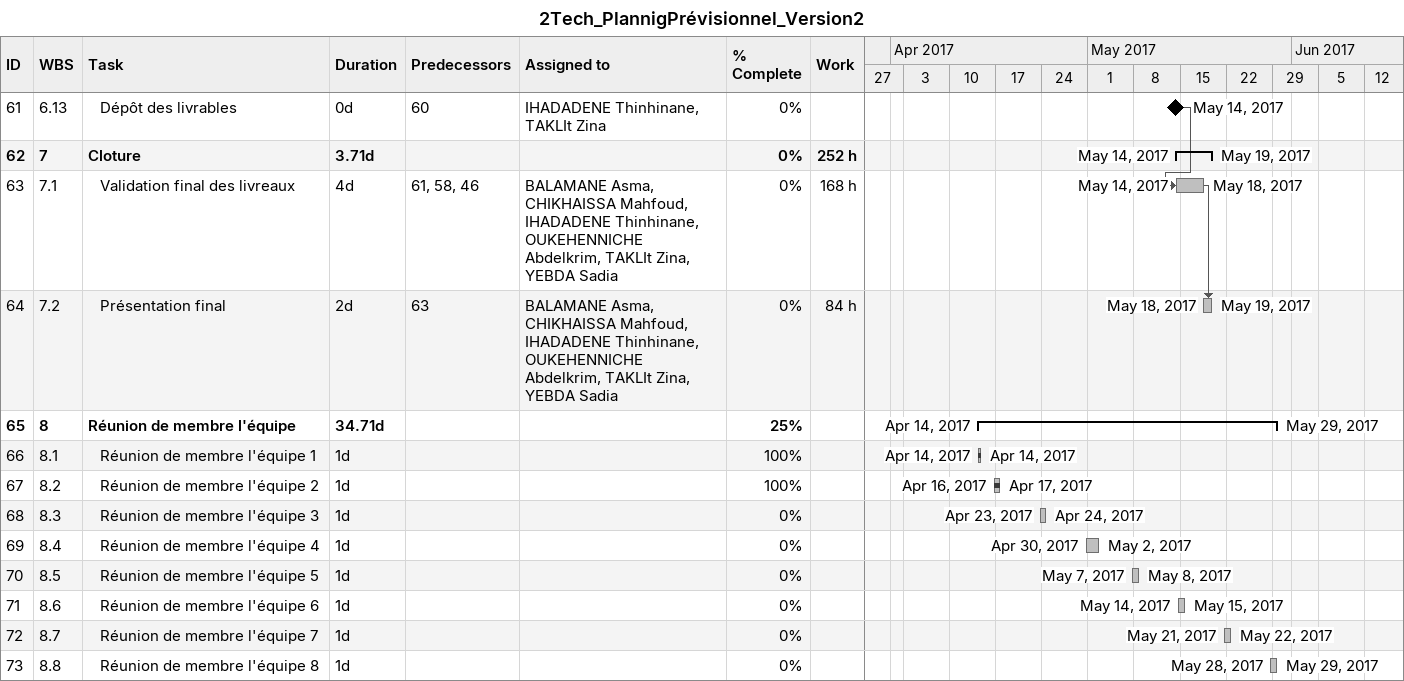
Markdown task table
2Tech_PlannigPrévisionnel_Version2

| ID | WBS | Task | Duration | Start | Finish | Predecessors | Resources | % complete | Work (h) |
|---|---|---|---|---|---|---|---|---|---|
| 61 | 6.13 | Dépôt des livrables | 0d | 2017-05-14 | 2017-05-14 | 60 | IHADADENE Thinhinane, TAKLIt Zina | 0 |  |
| 62 | 7 | **Cloture** | 3.71d | 2017-05-14 | 2017-05-19 |  |  | 0 | 252 |
| 63 | 7.1 | Validation final des livreaux | 4d | 2017-05-14 | 2017-05-18 | 61, 58, 46 | BALAMANE Asma, CHIKHAISSA Mahfoud, IHADADENE Thinhinane, OUKEHENNICHE Abdelkrim, TAKLIt Zina, YEBDA Sadia | 0 | 168 |
| 64 | 7.2 | Présentation final | 2d | 2017-05-18 | 2017-05-19 | 63 | BALAMANE Asma, CHIKHAISSA Mahfoud, IHADADENE Thinhinane, OUKEHENNICHE Abdelkrim, TAKLIt Zina, YEBDA Sadia | 0 | 84 |
| 65 | 8 | **Réunion de membre l'équipe** | 34.71d | 2017-04-14 | 2017-05-29 |  |  | 25 |  |
| 66 | 8.1 | Réunion de membre l'équipe 1 | 1d | 2017-04-14 | 2017-04-14 |  |  | 100 |  |
| 67 | 8.2 | Réunion de membre l'équipe 2 | 1d | 2017-04-16 | 2017-04-17 |  |  | 100 |  |
| 68 | 8.3 | Réunion de membre l'équipe 3 | 1d | 2017-04-23 | 2017-04-24 |  |  | 0 |  |
| 69 | 8.4 | Réunion de membre l'équipe 4 | 1d | 2017-04-30 | 2017-05-02 |  |  | 0 |  |
| 70 | 8.5 | Réunion de membre l'équipe 5 | 1d | 2017-05-07 | 2017-05-08 |  |  | 0 |  |
| 71 | 8.6 | Réunion de membre l'équipe 6 | 1d | 2017-05-14 | 2017-05-15 |  |  | 0 |  |
| 72 | 8.7 | Réunion de membre l'équipe 7 | 1d | 2017-05-21 | 2017-05-22 |  |  | 0 |  |
| 73 | 8.8 | Réunion de membre l'équipe 8 | 1d | 2017-05-28 | 2017-05-29 |  |  | 0 |  |
